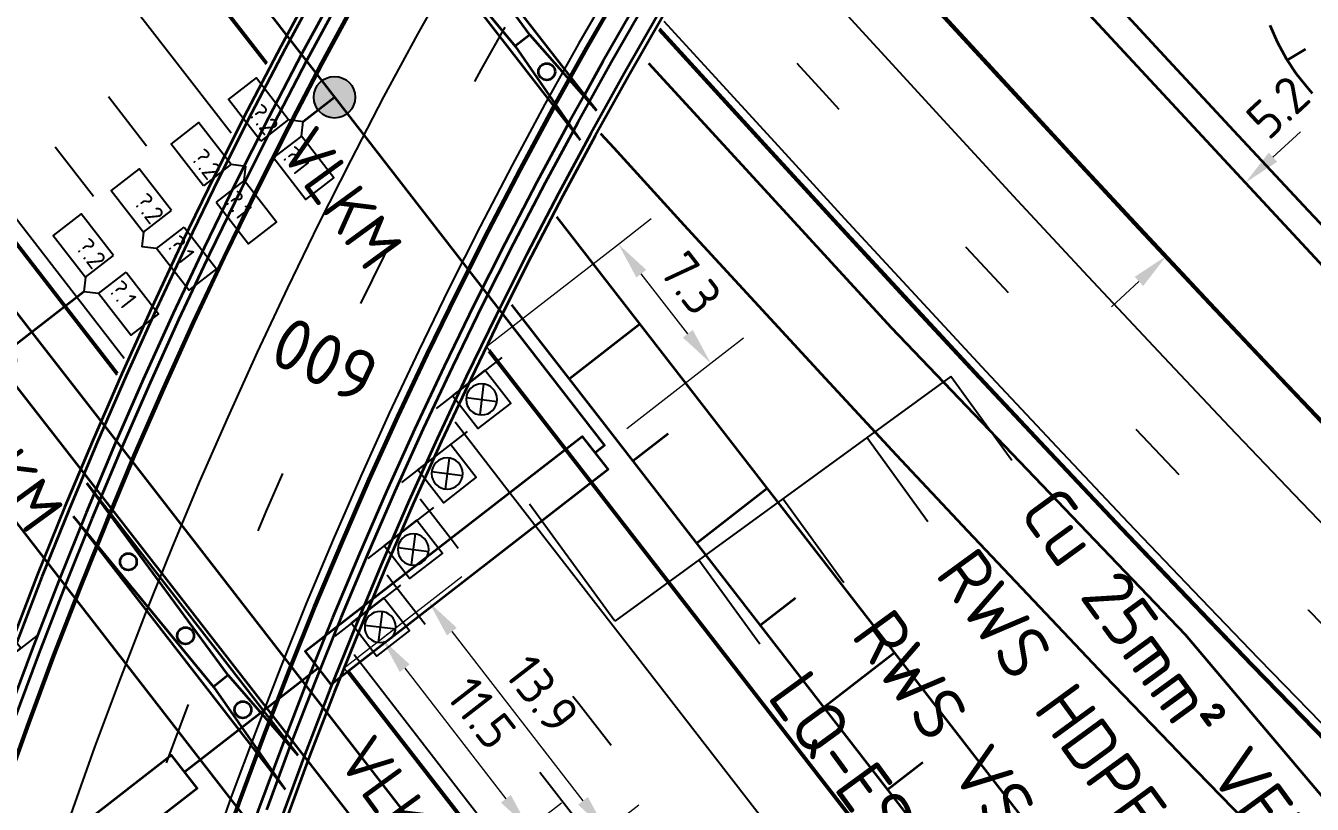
# Model space of a CAD drawing. Header units: metres. Extents: x 134219 to 139178, y 438661 to 444352.
# Drawn here: x 135252.3 to 135314.2, y 443348 to 443385.5 of the extents above; entities that cross this region are included whole.
import ezdxf
from ezdxf.enums import TextEntityAlignment as Align

# ---------------------------------------------------------------- set-up
doc = ezdxf.new("R2010")
doc.units = ezdxf.units.M
doc.linetypes.add('13strp', pattern=[4, 1, -3])
doc.linetypes.add('39strp', pattern=[12, 3, -9])
doc.layers.get('DEFPOINTS').update_dxf_attribs({"color": 193})
for name, color, linetype, lineweight in [('N-WE-KL-DATA-S', 10, 'Continuous', 25), ('N-WE-KL-DATA-T18', 1, 'Continuous', 18), ('N-WE-KL-DATA-T25', 7, 'Continuous', 25), ('N-WE-KL-ET_HULPSTUK_MOF-S', 10, 'Continuous', 25), ('N-WE-KL-ET_LS_HULPSTUK_MOF-T18', 10, 'Continuous', 18), ('N-WE-KL-ET_LS_HULPSTUK_MOF-T25', 7, 'Continuous', 25), ('N-WE-KL-ET_LS_OV_KABEL-G', 10, 'KL-LS-OV-N', 35), ('N-WE-KL-ET_LS_OV_KABEL-M', 7, 'Continuous', 18), ('N-WE-KL-ET_LS_OV_KABEL-T25', 7, 'Continuous', 25), ('N-WE-KL-ET_MANTELBUIS-G', 10, 'Continuous', 35), ('N-WE-KL-MONITORING-T18', 1, 'Continuous', 25), ('N-WE-VW-VS-S', 160, 'Continuous', 25), ('N-WE-VW-VS-T18', 10, 'Continuous', 18), ('N-WE-VW-VS-T25', 7, 'Continuous', 25), ('Utd-geleiderail-nw', 8, 'glm a2ee v014$0$f2m40080', 35), ('Utd-ondergr-nw', 8, '13strp', 35), ('X-XX-AL-AANPIJLING-S', 7, 'Continuous', 25)]:
    doc.layers.add(name, color=color, linetype=linetype, lineweight=lineweight)
doc.layers.add('N-WE-KL-MONITORING-T25', color=2, linetype='Continuous')
doc.layers.add('Utd-weg-nw', color=8, linetype='Continuous')
doc.styles.add('alm a2ee v011$0$Iso-rtw', font='NLCS-ISO.ttf')
doc.styles.add('ISO18', font='NLCS-ISO.ttf')
doc.styles.add('ISO25', font='NLCS-ISO.ttf')
doc.styles.add('NLCS-ISO', font='NLCS-ISO.ttf')
doc.styles.add('NLCS_18', font='NLCS-ISO.ttf', dxfattribs={"height": 1.8})
doc.linetypes.add('glm a2ee v014$0$f2m40080', pattern='A,2,-1,[160,RTW.shx,S=0.5,R=0,X=0,Y=0],-1', length=4)
doc.linetypes.add('KL-LS-OV-N', pattern='A,4,-1,[103,NLCS.SHX,S=0.75,R=0,X=0,Y=0],-1,4,-1.5,["0V",Standard,S=1,R=0,X=0,Y=-0.5],-3', length=14.5)
doc.dimstyles.new('NLCS_t18_pijl_Dimension_l3_h1', dxfattribs={"dimtxt": 1.8, "dimasz": 1.8, "dimexe": 2, "dimexo": 2, "dimgap": 0.7, "dimtad": 1, "dimdec": 1, "dimzin": 0, "dimdsep": 46, "dimtxsty": 'NLCS_18', "dimcen": 2.5, "dimdle": 2, "dimclrd": 256, "dimclre": 256, "dimclrt": 256, "dimadec": 1, "dimazin": 0, "dimtfac": 1, "dimtdec": 1, "dimtofl": 0, "dimtmove": 1, "dimatfit": 0, "dimfxl": 0, "dimtolj": 1, "dimtzin": 0, "dimlwd": 18, "dimlwe": 18, "dimarcsym": 0})

# ---------------------------------------------------------------- blocks, each defined once
blk = doc.blocks.new('SVW-TDI_HULP_DETECTIELUS-SO')
blk.add_line((0.5, 0.5), (0, 0))
at = {"color": 0, "linetype": 'ByBlock'}
blk.add_lwpolyline([(0.5, 2.192), (3.038, 2.192), (3.038, 0.5), (0.5, 0.5)], close=True, dxfattribs=at)
at = {"layer": 'N-WE-VW-VS-T18', "linetype": 'ByBlock', "style": 'NLCS-ISO', "flags": 1}
for tag, p in [('OMSCHRIJVING_LEGENDA', (7.741, -6.192)), ('NABIJ_PORTAAL', (7.741, -9.976)), ('LOCATIE', (7.741, -13.761)), ('RIJSTROKEN', (7.741, -17.545)), ('OVERIGE_OPMERKING(EN)_1', (7.741, -21.33)), ('OVERIGE_OPMERKING(EN)_2', (7.741, -25.114))]:
    blk.add_attdef(tag, p, '', height=1.8, dxfattribs=at)
at = {"layer": 'N-WE-VW-VS-T25', "linetype": 'ByBlock', "style": 'NLCS-ISO'}
blk.add_attdef('LUSNUMMER', text='', height=1.8, dxfattribs=at).set_placement((2.264, 1.346), align=Align.MIDDLE)
blk = doc.blocks.new('SKL-DATA_SIGNAALGEVER_DYNAMISCH-SO')
blk.add_line((0, 2), (0, -2))
blk.add_lwpolyline([(0, -1), (0, 1), (-2, 1), (-2, -1)], close=True)
for points in [[(-0.47, -0.53), (-1.53, 0.53)], [(-0.47, 0.53), (-1.53, -0.53)]]:
    blk.add_lwpolyline(points)
blk.add_circle((-1, 0), 0.75)
at = {"layer": 'N-WE-KL-DATA-T18', "linetype": 'ByBlock', "style": 'NLCS-ISO', "flags": 1}
for tag, p in [('LEVERANCIER', (0, -6.431)), ('BEHOREND_BIJ_PORTAAL_(CONSTRUCTIENUMMER)', (0, -10.215)), ('LOCATIE', (0, -14)), ('TYPE_SIGNAALGEVER', (0, -17.784)), ('PB-ADRES', (0, -21.569)), ('RIJSTROOK_(1,2,3,ETC.)', (0, -25.353)), ('BPS-CODERING', (0, -29.138)), ('OVERIGE_OPMERKING(EN)_1', (0, -32.922)), ('OVERIGE_OPMERKING(EN)_2', (0, -36.707))]:
    blk.add_attdef(tag, p, '', height=1.8, dxfattribs=at)
at = {"layer": 'N-WE-KL-DATA-T25', "linetype": 'ByBlock', "style": 'NLCS-ISO'}
blk.add_attdef('OMSCHRIJVING_T.B.V._LEGENDA', (0, 4.715), '', height=2.5, dxfattribs=at)
blk = doc.blocks.new('SKL-ET_HULP_VERGROTELUSKOPPELMOF-SO')
at = {"ltscale": 10}
h = blk.add_hatch(color=256, dxfattribs=at)
edge = h.paths.add_edge_path()
edge.add_arc((0, 0), 1, 0, 360)
blk.add_circle((0, 0), 1)
at = {"layer": 'N-WE-KL-ET_LS_HULPSTUK_MOF-T18', "style": 'NLCS-ISO', "flags": 1}
for tag, p in [('OMSCHRIJVING_LEGENDA', (0, -8.431)), ('CONSTRUCTIENUMMER', (0, -12.215)), ('LOCATIE', (0, -16)), ('AANTAL_LUSPAREN', (0, -19.784)), ('POSITIE_X', (0, -23.569)), ('POSITIE_Y', (0, -27.353)), ('OVERIGE_OPMERKING(EN)_1', (0, -31.138)), ('OVERIGE_OPMERKING(EN)_2', (0, -34.922))]:
    blk.add_attdef(tag, p, '', height=1.8, dxfattribs=at)
at = {"layer": 'N-WE-KL-ET_LS_HULPSTUK_MOF-T25', "style": 'NLCS-ISO'}
blk.add_attdef('SOORT_MOF', (0, 2.715), '', height=2.25, dxfattribs=at)
blk = doc.blocks.new('*D166')
at = {"layer": 'DEFPOINTS', "color": 0, "transparency": 16777216}
for p in [(135311.021, 443377.928), (135311.021, 443377.928), (135307.211, 443374.399)]:
    blk.add_point(p, dxfattribs=at)
at = {"layer": 'N-WE-KL-ET_LS_OV_KABEL-M', "linetype": 'Continuous', "lineweight": 18, "transparency": 16777216}
for p, q in [((135312.341, 443379.151), (135313.662, 443380.374)), ((135305.891, 443373.176), (135304.57, 443371.953))]:
    blk.add_line(p, q, dxfattribs=at)
at = {"layer": 'N-WE-KL-ET_LS_OV_KABEL-M', "lineweight": 18, "transparency": 16777216}
for p, q in [((135311.021, 443377.928), (135309.661, 443379.395)), ((135307.211, 443374.399), (135305.852, 443375.867))]:
    blk.add_line(p, q, dxfattribs=at)
at = {"layer": 'N-WE-KL-ET_LS_OV_KABEL-M', "transparency": 16777216}
for points in [[(135312.137, 443379.371), (135312.545, 443378.931), (135311.021, 443377.928)], [(135305.687, 443373.396), (135306.095, 443372.956), (135307.211, 443374.399)]]:
    blk.add_solid(points, dxfattribs=at)
at = {"layer": 'N-WE-KL-ET_LS_OV_KABEL-M', "transparency": 16777216, "insert": (135312.585, 443381.558), "char_height": 1.8, "attachment_point": 5, "rotation": 42.80922, "style": 'NLCS_18'}
blk.add_mtext('\\A1;5.2', dxfattribs=at)
blk = doc.blocks.new('*D224')
at = {"layer": 'DEFPOINTS', "color": 0, "transparency": 16777216}
for p in [(135280.843, 443374.969), (135280.843, 443374.969), (135285.287, 443369.24)]:
    blk.add_point(p, dxfattribs=at)
at = {"layer": 'N-WE-KL-ET_LS_OV_KABEL-M', "lineweight": 18, "transparency": 16777216}
for p, q in [((135280.843, 443374.969), (135282.424, 443376.195)), ((135285.287, 443369.24), (135286.867, 443370.465))]:
    blk.add_line(p, q, dxfattribs=at)
at = {"layer": 'N-WE-KL-ET_LS_OV_KABEL-M', "linetype": 'Continuous', "lineweight": 18, "transparency": 16777216}
blk.add_line((135284.184, 443370.662), (135281.946, 443373.547), dxfattribs=at)
at = {"layer": 'N-WE-KL-ET_LS_OV_KABEL-M', "transparency": 16777216}
for points in [[(135282.184, 443373.731), (135281.709, 443373.363), (135280.843, 443374.969)], [(135284.421, 443370.846), (135283.947, 443370.478), (135285.287, 443369.24)]]:
    blk.add_solid(points, dxfattribs=at)
at = {"layer": 'N-WE-KL-ET_LS_OV_KABEL-M', "transparency": 16777216, "insert": (135284.33, 443373.085), "char_height": 1.8, "attachment_point": 5, "rotation": 307.79511, "style": 'NLCS_18'}
blk.add_mtext('\\A1;7.3', dxfattribs=at)
blk = doc.blocks.new('*D464')
at = {"layer": 'DEFPOINTS', "color": 0, "transparency": 16777216}
for p in [(135271.726, 443357.756), (135280.242, 443346.774), (135280.242, 443346.774)]:
    blk.add_point(p, dxfattribs=at)
at = {"layer": 'N-WE-KL-ET_LS_OV_KABEL-M', "lineweight": 18, "transparency": 16777216}
for p, q in [((135271.726, 443357.756), (135273.306, 443358.981)), ((135280.242, 443346.774), (135281.823, 443348))]:
    blk.add_line(p, q, dxfattribs=at)
at = {"layer": 'N-WE-KL-ET_LS_OV_KABEL-M', "linetype": 'Continuous', "lineweight": 18, "transparency": 16777216}
blk.add_line((135272.829, 443356.333), (135279.139, 443348.197), dxfattribs=at)
at = {"layer": 'N-WE-KL-ET_LS_OV_KABEL-M', "transparency": 16777216}
for points in [[(135273.066, 443356.517), (135272.592, 443356.149), (135271.726, 443357.756)], [(135279.376, 443348.381), (135278.902, 443348.013), (135280.242, 443346.774)]]:
    blk.add_solid(points, dxfattribs=at)
at = {"layer": 'N-WE-KL-ET_LS_OV_KABEL-M', "transparency": 16777216, "insert": (135277.181, 443353.332), "char_height": 1.8, "attachment_point": 5, "rotation": 307.79511, "style": 'NLCS_18'}
blk.add_mtext('\\A1;13.9', dxfattribs=at)
blk = doc.blocks.new('*D465')
at = {"layer": 'DEFPOINTS', "color": 0, "transparency": 16777216}
for p in [(135269.458, 443355.997), (135276.532, 443346.875), (135276.532, 443346.875)]:
    blk.add_point(p, dxfattribs=at)
at = {"layer": 'N-WE-KL-ET_LS_OV_KABEL-M', "lineweight": 18, "transparency": 16777216}
for p, q in [((135269.458, 443355.997), (135271.038, 443357.223)), ((135276.532, 443346.875), (135278.113, 443348.101))]:
    blk.add_line(p, q, dxfattribs=at)
at = {"layer": 'N-WE-KL-ET_LS_OV_KABEL-M', "linetype": 'Continuous', "lineweight": 18, "transparency": 16777216}
blk.add_line((135270.561, 443354.574), (135275.429, 443348.297), dxfattribs=at)
at = {"layer": 'N-WE-KL-ET_LS_OV_KABEL-M', "transparency": 16777216}
for points in [[(135270.798, 443354.758), (135270.324, 443354.391), (135269.458, 443355.997)], [(135275.666, 443348.481), (135275.192, 443348.114), (135276.532, 443346.875)]]:
    blk.add_solid(points, dxfattribs=at)
at = {"layer": 'N-WE-KL-ET_LS_OV_KABEL-M', "transparency": 16777216, "insert": (135274.259, 443352.416), "char_height": 1.8, "attachment_point": 5, "rotation": 307.79511, "style": 'NLCS_18'}
blk.add_mtext('\\A1;11.5', dxfattribs=at)

msp = doc.modelspace()

# ---------------------------------------------------------------- linework, layer by layer
at = {"layer": 'N-WE-KL-ET_LS_OV_KABEL-G', "flags": 128}
for points in [[(135137.716, 443561.064), (135145.778, 443551.185), (135171.106, 443525.502), (135184.337, 443511.159), (135208.161, 443486.076), (135226.755, 443465.817), (135245.69, 443445.653), (135260.539, 443429.783), (135270.331, 443419.034), (135273.401, 443419.458), (135275.562, 443416.107), (135315.614, 443372.982), (135324.303, 443365.552), (135329.776, 443361.208), (135339.952, 443350.762), (135352.874, 443337.283), (135358.679, 443331.247), (135366.623, 443323.695), (135376.424, 443314.545), (135387.865, 443304.349), (135402.01, 443292.438), (135415.459, 443281.65), (135429.709, 443270.851), (135443.327, 443261.303), (135463.956, 443246.918), (135473.517, 443239.231), (135479.738, 443235.112), (135525.989, 443204.277), (135528.772, 443203.137), (135530.48, 443206.523)], [(135258.96, 443407.366), (135252.276, 443401.255), (135267.182, 443382.033)], [(135265.678, 443380.866), (135267.182, 443382.033), (135280.177, 443365.277), (135279.733, 443364.933)], [(135259.959, 443349.596), (135263.904, 443352.656), (135266.387, 443354.581)]]:
    msp.add_lwpolyline(points, dxfattribs=at)
at = {"layer": 'N-WE-KL-ET_LS_OV_KABEL-G', "elevation": 1.955, "flags": 128}
msp.add_lwpolyline([(135255.119, 443372.678), (135250.871, 443369.383), (135271.466, 443342.951)], dxfattribs=at)
at = {"layer": 'N-WE-KL-ET_LS_OV_KABEL-M'}
for points in [[(135274.5, 443370.05), (135280.843, 443374.969)], [(135274.632, 443369.879), (135274.5, 443370.05)], [(135281.252, 443366.11), (135285.287, 443369.24)], [(135267.645, 443354.591), (135271.726, 443357.756)], [(135267.789, 443354.406), (135267.645, 443354.591)]]:
    msp.add_lwpolyline(points, dxfattribs=at)
at = {"layer": 'N-WE-KL-ET_MANTELBUIS-G', "flags": 128}
for points in [[(135267, 443353.791), (135280.346, 443364.142), (135279.121, 443365.723), (135265.774, 443355.372)], [(135247.756, 443338.865), (135260.572, 443348.805), (135259.346, 443350.386), (135246.53, 443340.446)]]:
    msp.add_lwpolyline(points, close=True, dxfattribs=at)
at = {"layer": 'Utd-geleiderail-nw', "linetype": 'Continuous', "flags": 128}
for points in [[(135217.213, 443406.271), (135222.705, 443399.191), (135223.341, 443398.37), (135229.47, 443390.468), (135235.598, 443382.566), (135241.726, 443374.664), (135247.855, 443366.762), (135252.003, 443361.413), (135253.983, 443358.86), (135260.112, 443350.958), (135266.24, 443343.055), (135272.368, 443335.153), (135278.497, 443327.251), (135284.625, 443319.349), (135290.754, 443311.447), (135296.882, 443303.545), (135303.01, 443295.643), (135309.139, 443287.741), (135315.267, 443279.839), (135321.396, 443271.937), (135327.524, 443264.035), (135333.652, 443256.133), (135339.781, 443248.231)], [(135267.271, 443387.201), (135265.615, 443384.133), (135264.002, 443381.042), (135262.431, 443377.929), (135260.904, 443374.794), (135259.421, 443371.638), (135257.982, 443368.463), (135256.587, 443365.267), (135255.236, 443362.052), (135253.93, 443358.819), (135252.67, 443355.568), (135251.454, 443352.3)], [(135240.497, 443386.365), (135246.626, 443378.463), (135252.754, 443370.561), (135256.902, 443365.213), (135258.883, 443362.659), (135265.011, 443354.757), (135271.139, 443346.855), (135277.268, 443338.953), (135283.396, 443331.051), (135289.525, 443323.149), (135295.653, 443315.247), (135301.781, 443307.345), (135307.91, 443299.443), (135314.038, 443291.541), (135320.167, 443283.638), (135326.295, 443275.736), (135332.423, 443267.834), (135338.552, 443259.932), (135344.68, 443252.03), (135350.808, 443244.128)], [(135282.145, 443386.572), (135280.496, 443383.711), (135278.887, 443380.826), (135277.319, 443377.92), (135275.79, 443374.992), (135274.303, 443372.043), (135272.856, 443369.074), (135271.451, 443366.085), (135270.088, 443363.077), (135268.767, 443360.05), (135267.487, 443357.005), (135266.251, 443353.943), (135265.056, 443350.863), (135263.905, 443347.768)], [(135282.294, 443383.666), (135293.966, 443370.954), (135308.119, 443356.198), (135316.38, 443346.429), (135326.847, 443333.24)]]:
    msp.add_lwpolyline(points, dxfattribs=at)
at = {"layer": 'Utd-ondergr-nw', "linetype": 'Continuous'}
for p, q in [((135270.312, 443393.612), (135279.788, 443381.393)), ((135276.583, 443385.037), (135270.312, 443393.612)), ((135269.501, 443392.21), (135279, 443379.962)), ((135269.501, 443392.21), (135275.871, 443384.485)), ((135276.583, 443385.037), (135275.871, 443384.485)), ((135276.583, 443385.037), (135279.788, 443381.393)), ((135275.871, 443384.485), (135279, 443379.962)), ((135255.272, 443363.481), (135265.424, 443350.391)), ((135262.064, 443354.233), (135255.272, 443363.481)), ((135254.608, 443361.889), (135264.809, 443348.735)), ((135254.608, 443361.889), (135261.353, 443353.682)), ((135262.064, 443354.233), (135261.353, 443353.682)), ((135262.064, 443354.233), (135265.424, 443350.391)), ((135261.353, 443353.682), (135264.809, 443348.735))]:
    msp.add_line(p, q, dxfattribs=at)
at = {"layer": 'Utd-ondergr-nw', "linetype": 'Continuous', "flags": 128}
for points in [[(135146.053, 443531.788), (135147.311, 443530.309), (135153.835, 443522.58), (135160.312, 443514.821), (135166.743, 443507.035), (135173.132, 443499.225), (135176.638, 443494.909), (135179.482, 443491.393), (135185.796, 443483.542), (135192.077, 443475.675), (135198.328, 443467.794), (135204.553, 443459.903), (135210.754, 443452.003), (135216.934, 443444.097), (135223.098, 443436.188), (135229.247, 443428.278), (135235.385, 443420.37), (135240.879, 443413.286), (135241.516, 443412.465), (135247.644, 443404.563), (135253.773, 443396.661), (135259.901, 443388.759), (135263.89, 443383.616)], [(135147.558, 443530.125), (135153.889, 443522.625), (135160.365, 443514.866), (135166.797, 443507.079), (135173.186, 443499.269), (135176.692, 443494.953), (135179.536, 443491.437), (135185.851, 443483.586), (135192.132, 443475.718), (135198.383, 443467.838), (135204.608, 443459.946), (135210.809, 443452.046), (135216.989, 443444.14), (135223.153, 443436.231), (135229.302, 443428.321), (135235.441, 443420.412), (135240.935, 443413.329), (135241.571, 443412.508), (135247.7, 443404.606), (135253.828, 443396.704), (135259.957, 443388.802), (135263.926, 443383.684)], [(135217.543, 443419.187), (135223.676, 443411.285), (135229.169, 443404.204), (135229.805, 443403.383), (135235.934, 443395.481), (135242.062, 443387.579), (135248.19, 443379.677), (135254.319, 443371.775), (135256.715, 443368.685)], [(135217.598, 443419.23), (135223.731, 443411.328), (135229.224, 443404.247), (135229.861, 443403.426), (135235.989, 443395.524), (135242.117, 443387.622), (135248.246, 443379.72), (135254.374, 443371.818), (135256.747, 443368.758)], [(135266.26, 443387.562), (135264.599, 443384.48), (135262.981, 443381.375), (135261.406, 443378.247), (135259.875, 443375.098), (135258.388, 443371.928), (135256.945, 443368.738), (135255.546, 443365.528), (135254.191, 443362.299), (135252.882, 443359.051), (135251.618, 443355.786)], [(135267.51, 443386.877), (135265.858, 443383.812), (135264.249, 443380.725), (135262.684, 443377.615), (135261.161, 443374.484), (135259.682, 443371.332), (135258.247, 443368.16), (135256.856, 443364.968), (135255.509, 443361.757), (135254.208, 443358.528), (135252.951, 443355.281), (135251.74, 443352.017)], [(135266.471, 443387.447), (135264.811, 443384.367), (135263.195, 443381.265), (135261.621, 443378.141), (135260.091, 443374.995), (135258.606, 443371.828), (135257.164, 443368.641), (135255.766, 443365.434), (135254.413, 443362.208), (135253.106, 443358.963), (135251.843, 443355.701)], [(135280.937, 443387.28), (135279.279, 443384.401), (135277.66, 443381.5), (135276.082, 443378.576), (135274.545, 443375.631), (135273.049, 443372.665), (135271.594, 443369.678), (135270.18, 443366.672), (135268.809, 443363.646), (135267.48, 443360.601), (135266.193, 443357.538), (135264.949, 443354.458), (135263.748, 443351.361), (135262.589, 443348.247), (135261.475, 443345.117)], [(135280.998, 443387.244), (135279.339, 443384.367), (135277.721, 443381.466), (135276.144, 443378.544), (135274.607, 443375.599), (135273.111, 443372.634), (135271.657, 443369.648), (135270.244, 443366.643), (135268.873, 443363.618), (135267.544, 443360.574), (135266.258, 443357.512), (135265.014, 443354.432), (135263.813, 443351.336), (135262.655, 443348.223), (135261.541, 443345.094)], [(135366.622, 443325.062), (135362.984, 443328.353), (135359.364, 443331.665), (135355.764, 443334.997), (135352.183, 443338.35), (135348.621, 443341.723), (135345.079, 443345.117), (135341.556, 443348.531), (135338.052, 443351.964), (135334.568, 443355.418), (135331.104, 443358.892), (135327.66, 443362.385), (135327.097, 443362.96), (135324.236, 443365.898), (135323.581, 443366.574), (135320.504, 443369.773), (135317.436, 443372.991), (135314.054, 443376.572), (135310.682, 443380.173), (135307.317, 443383.794), (135303.958, 443387.431)], [(135268.175, 443386.705), (135266.525, 443383.65), (135264.918, 443380.571), (135263.354, 443377.471), (135261.834, 443374.349), (135260.356, 443371.207), (135258.923, 443368.044), (135257.534, 443364.861), (135256.189, 443361.66), (135254.888, 443358.44), (135253.633, 443355.203), (135252.422, 443351.948), (135251.257, 443348.677)], [(135268.236, 443386.672), (135266.587, 443383.617), (135264.981, 443380.539), (135263.417, 443377.44), (135261.897, 443374.319), (135260.42, 443371.177), (135258.987, 443368.015), (135257.598, 443364.834), (135256.253, 443361.633), (135254.953, 443358.414), (135253.698, 443355.178), (135252.488, 443351.924), (135251.323, 443348.654)], [(135281.749, 443386.618), (135280.1, 443383.751), (135279.189, 443382.116), (135278.49, 443380.861), (135276.921, 443377.949), (135275.393, 443375.016), (135273.905, 443372.062), (135272.458, 443369.087), (135271.053, 443366.092), (135269.69, 443363.079), (135268.368, 443360.046), (135267.089, 443356.996), (135265.852, 443353.928), (135264.658, 443350.843), (135263.507, 443347.742), (135262.399, 443344.625), (135261.394, 443341.672), (135261.337, 443341.499), (135260.314, 443338.347), (135259.337, 443335.186), (135258.404, 443332.013), (135257.512, 443328.815)], [(135365.926, 443316.897), (135362.242, 443320.192), (135358.576, 443323.508), (135354.929, 443326.845), (135351.301, 443330.203), (135347.693, 443333.581), (135344.104, 443336.98), (135340.534, 443340.4), (135336.984, 443343.84), (135333.454, 443347.3), (135329.943, 443350.78), (135326.453, 443354.28), (135322.982, 443357.8), (135322.415, 443358.379), (135319.532, 443361.34), (135318.873, 443362.021), (135315.773, 443365.243), (135312.685, 443368.483), (135309.283, 443372.085), (135305.892, 443375.705), (135302.512, 443379.342), (135299.139, 443382.994), (135295.773, 443386.659)], [(135365.973, 443316.949), (135362.288, 443320.244), (135358.623, 443323.56), (135354.976, 443326.897), (135351.349, 443330.254), (135347.741, 443333.632), (135344.152, 443337.031), (135340.583, 443340.45), (135337.033, 443343.89), (135333.503, 443347.35), (135329.993, 443350.829), (135326.503, 443354.329), (135323.032, 443357.849), (135322.465, 443358.428), (135319.582, 443361.388), (135318.923, 443362.07), (135315.823, 443365.291), (135312.736, 443368.531), (135309.334, 443372.133), (135305.943, 443375.753), (135302.563, 443379.39), (135299.191, 443383.042), (135295.825, 443386.706)], [(135282.764, 443386.025), (135281.122, 443383.172), (135279.521, 443380.297), (135277.959, 443377.399), (135276.438, 443374.48), (135274.958, 443371.54), (135273.518, 443368.58), (135272.12, 443365.6), (135270.764, 443362.602), (135269.449, 443359.584), (135268.176, 443356.549), (135266.945, 443353.496), (135265.757, 443350.426), (135264.612, 443347.341)], [(135282.971, 443385.904), (135281.331, 443383.054), (135279.731, 443380.181), (135278.171, 443377.287), (135276.652, 443374.371), (135275.173, 443371.434), (135273.735, 443368.477), (135272.338, 443365.5), (135270.983, 443362.504), (135269.669, 443359.49), (135268.398, 443356.458), (135267.168, 443353.408), (135265.981, 443350.341), (135264.837, 443347.259)], [(135314.896, 443351.022), (135311.978, 443354.018), (135311.31, 443354.708), (135308.174, 443357.967), (135305.054, 443361.242), (135301.619, 443364.878), (135298.199, 443368.53), (135294.794, 443372.193), (135291.401, 443375.868), (135288.017, 443379.551), (135284.642, 443383.242), (135282.806, 443385.257)], [(135314.946, 443351.071), (135312.028, 443354.067), (135311.361, 443354.756), (135308.225, 443358.016), (135305.104, 443361.29), (135301.67, 443364.926), (135298.251, 443368.577), (135294.845, 443372.241), (135291.452, 443375.915), (135288.069, 443379.599), (135284.694, 443383.289), (135282.843, 443385.32)], [(135312.196, 443385.494), (135312.552, 443384.673), (135312.98, 443383.888), (135313.476, 443383.144), (135314.036, 443382.448), (135314.232, 443382.232)], [(135313.901, 443384.351), (135313.029, 443383.814)], [(135315.127, 443343.049), (135311.592, 443346.634), (135311.015, 443347.224), (135308.079, 443350.239), (135307.407, 443350.933), (135304.252, 443354.212), (135301.115, 443357.504), (135297.663, 443361.159), (135294.229, 443364.826), (135290.81, 443368.503), (135287.406, 443372.19), (135284.014, 443375.883), (135280.632, 443379.581), (135279.999, 443380.275)], [(135277.863, 443376.287), (135283.462, 443369.067), (135289.591, 443361.165), (135295.719, 443353.263), (135301.847, 443345.361), (135307.976, 443337.459), (135314.104, 443329.557), (135320.233, 443321.654), (135326.361, 443313.752), (135332.489, 443305.85), (135338.618, 443297.948), (135344.746, 443290.046), (135350.875, 443282.144), (135357.003, 443274.242), (135363.131, 443266.34), (135369.26, 443258.438), (135375.388, 443250.536)], [(135275.703, 443372.056), (135280.064, 443366.432), (135286.193, 443358.53), (135292.321, 443350.628), (135298.45, 443342.726), (135304.578, 443334.823), (135310.706, 443326.921), (135316.835, 443319.019), (135322.963, 443311.117), (135329.092, 443303.215), (135335.22, 443295.313), (135341.348, 443287.411), (135347.477, 443279.509), (135353.605, 443271.607), (135359.734, 443263.705), (135365.862, 443255.803), (135371.99, 443247.901)], [(135281.872, 443371.118), (135278.474, 443368.482)], [(135274.598, 443369.809), (135278.286, 443365.053), (135284.415, 443357.151), (135290.543, 443349.249), (135296.672, 443341.347), (135302.8, 443333.445), (135308.928, 443325.542), (135315.057, 443317.64), (135321.185, 443309.738), (135327.314, 443301.836), (135333.442, 443293.934), (135339.57, 443286.032), (135345.699, 443278.13), (135351.827, 443270.228), (135357.956, 443262.326), (135364.084, 443254.424), (135370.212, 443246.522)], [(135274.632, 443369.879), (135278.342, 443365.096), (135284.47, 443357.194), (135290.599, 443349.292), (135296.727, 443341.39), (135302.855, 443333.487), (135308.984, 443325.585), (135315.112, 443317.683), (135321.241, 443309.781), (135327.369, 443301.879), (135333.497, 443293.977), (135339.626, 443286.075), (135345.754, 443278.173), (135351.883, 443270.271), (135358.011, 443262.369), (135364.139, 443254.467), (135370.268, 443246.565)], [(135283.237, 443365.849), (135281.538, 443364.531)], [(135288, 443363.216), (135284.602, 443360.58)], [(135289.366, 443357.947), (135287.667, 443356.629)], [(135294.129, 443355.313), (135290.731, 443352.678)], [(135267.789, 443354.406), (135272.704, 443348.068), (135278.832, 443340.166), (135284.961, 443332.264), (135291.089, 443324.362), (135297.218, 443316.46), (135303.346, 443308.558), (135309.474, 443300.656), (135315.603, 443292.754), (135321.731, 443284.852), (135327.86, 443276.95), (135333.988, 443269.048), (135340.116, 443261.146), (135346.245, 443253.244), (135352.373, 443245.342)], [(135267.819, 443354.482), (135272.759, 443348.111), (135278.888, 443340.209), (135285.016, 443332.307), (135291.144, 443324.405), (135297.273, 443316.503), (135303.401, 443308.601), (135309.53, 443300.699), (135315.658, 443292.797), (135321.786, 443284.895), (135327.915, 443276.993), (135334.043, 443269.091), (135340.172, 443261.189), (135346.3, 443253.286), (135352.428, 443245.384)], [(135295.494, 443350.045), (135293.795, 443348.727)]]:
    msp.add_lwpolyline(points, dxfattribs=at)
at = {"layer": 'Utd-ondergr-nw', "linetype": 'Continuous'}
for centre in [(135277.393, 443383.258), (135257.262, 443359.692), (135260.019, 443356.136), (135262.777, 443352.58)]:
    msp.add_circle(centre, 0.4, dxfattribs=at)
at = {"layer": 'Utd-weg-nw', "linetype": '39strp', "flags": 128}
for points in [[(135088.443, 443585.67), (135095.108, 443578.563), (135101.959, 443571.16), (135108.761, 443563.712), (135115.512, 443556.219), (135122.214, 443548.681), (135128.865, 443541.098), (135130.384, 443539.352), (135135.465, 443533.473), (135142.013, 443525.81), (135148.512, 443518.112), (135154.964, 443510.381), (135161.374, 443502.622), (135167.743, 443494.836), (135171.238, 443490.533), (135174.075, 443487.027), (135180.372, 443479.196), (135186.639, 443471.348), (135192.877, 443463.483), (135199.091, 443455.605), (135205.282, 443447.717), (135211.455, 443439.821), (135217.613, 443431.919), (135223.758, 443424.015), (135229.894, 443416.109), (135235.387, 443409.027), (135236.024, 443408.206), (135242.153, 443400.304), (135248.281, 443392.402), (135254.409, 443384.5), (135260.434, 443376.732)], [(135085.898, 443583.267), (135092.547, 443576.177), (135099.382, 443568.791), (135106.168, 443561.361), (135112.904, 443553.885), (135119.591, 443546.364), (135126.226, 443538.799), (135127.742, 443537.057), (135132.811, 443531.191), (135139.345, 443523.544), (135145.831, 443515.862), (135152.272, 443508.146), (135158.67, 443500.4), (135165.029, 443492.626), (135168.519, 443488.33), (135171.351, 443484.828), (135177.641, 443477.008), (135183.9, 443469.168), (135190.132, 443461.312), (135196.34, 443453.441), (135202.527, 443445.559), (135208.696, 443437.668), (135214.851, 443429.77), (135220.994, 443421.868), (135227.129, 443413.964), (135232.622, 443406.882), (135233.258, 443406.061), (135239.387, 443398.159), (135245.515, 443390.257), (135251.644, 443382.355), (135257.772, 443374.453), (135258.754, 443373.187)], [(135295.247, 443415.387), (135294.522, 443414.447), (135292.485, 443411.755), (135290.485, 443409.034), (135288.524, 443406.286), (135286.6, 443403.511), (135284.716, 443400.71), (135282.87, 443397.882), (135281.064, 443395.03), (135279.298, 443392.152), (135277.572, 443389.25), (135275.886, 443386.325), (135274.241, 443383.376), (135272.637, 443380.405), (135271.075, 443377.412), (135269.554, 443374.397), (135268.076, 443371.362), (135266.639, 443368.306), (135265.246, 443365.231), (135263.895, 443362.137), (135262.587, 443359.024), (135261.323, 443355.893), (135260.102, 443352.745), (135258.925, 443349.581), (135257.792, 443346.4), (135256.714, 443343.236), (135256.703, 443343.204), (135255.659, 443339.993), (135254.66, 443336.768), (135253.705, 443333.53), (135252.795, 443330.278), (135251.931, 443327.014), (135251.112, 443323.739), (135250.339, 443320.452), (135249.612, 443317.155), (135248.93, 443313.848), (135248.294, 443310.532), (135247.705, 443307.208), (135247.161, 443303.875), (135246.854, 443301.845), (135246.664, 443300.536), (135246.214, 443297.19), (135245.913, 443294.732)], [(135483.752, 443219.701), (135480.706, 443221.78), (135476.572, 443224.596), (135472.955, 443227.058), (135468.305, 443230.223), (135460.051, 443235.855), (135451.82, 443241.51), (135443.626, 443247.204), (135439.545, 443250.072), (135435.479, 443252.956), (135431.68, 443255.676), (135431.271, 443255.97), (135427.896, 443258.414), (135427.392, 443258.78), (135423.374, 443261.725), (135419.373, 443264.693), (135415.39, 443267.683), (135411.423, 443270.697), (135407.473, 443273.733), (135403.541, 443276.791), (135399.627, 443279.872), (135395.73, 443282.975), (135391.851, 443286.1), (135387.99, 443289.248), (135384.147, 443292.417), (135380.322, 443295.608), (135376.515, 443298.822), (135372.727, 443302.056), (135368.957, 443305.313), (135365.207, 443308.591), (135365.075, 443308.706), (135361.474, 443311.89), (135357.761, 443315.211), (135354.067, 443318.552), (135350.392, 443321.915), (135346.736, 443325.299), (135343.1, 443328.704), (135339.483, 443332.129), (135335.886, 443335.575), (135332.308, 443339.041), (135328.75, 443342.528), (135325.213, 443346.035), (135321.695, 443349.562), (135318.198, 443353.11), (135317.626, 443353.694), (135314.721, 443356.677), (135314.056, 443357.363), (135310.933, 443360.609), (135307.825, 443363.871), (135304.402, 443367.495), (135300.993, 443371.135), (135297.596, 443374.789), (135294.211, 443378.456), (135290.834, 443382.132), (135287.464, 443385.817), (135284.838, 443388.697)], [(135271.301, 443362.719), (135272.795, 443360.794), (135278.923, 443352.892), (135285.051, 443344.989), (135291.18, 443337.087), (135297.308, 443329.185), (135303.436, 443321.283), (135309.565, 443313.381), (135315.693, 443305.479), (135321.822, 443297.577), (135327.95, 443289.675), (135334.078, 443281.773), (135340.207, 443273.871), (135346.335, 443265.969), (135352.464, 443258.067), (135358.592, 443250.165), (135364.72, 443242.262), (135370.849, 443234.36), (135376.977, 443226.458), (135383.106, 443218.556), (135389.234, 443210.654), (135395.362, 443202.752), (135401.491, 443194.85), (135407.619, 443186.948), (135413.748, 443179.046), (135419.876, 443171.144), (135426.004, 443163.242), (135432.133, 443155.34), (135438.261, 443147.438), (135439.693, 443145.591)], [(135269.709, 443359.06), (135270.029, 443358.649), (135276.157, 443350.747), (135282.286, 443342.845), (135288.414, 443334.942), (135294.542, 443327.04), (135300.671, 443319.138), (135306.799, 443311.236), (135312.928, 443303.334), (135319.056, 443295.432), (135325.184, 443287.53), (135331.313, 443279.628), (135337.441, 443271.726), (135343.57, 443263.824), (135349.698, 443255.922), (135355.826, 443248.02), (135361.955, 443240.118), (135368.083, 443232.215), (135374.211, 443224.313), (135380.34, 443216.411), (135386.468, 443208.509), (135392.597, 443200.607), (135398.725, 443192.705), (135404.853, 443184.803), (135410.982, 443176.901), (135417.11, 443168.999), (135423.239, 443161.097), (135429.367, 443153.195), (135435.495, 443145.293), (135437.756, 443142.378)]]:
    msp.add_lwpolyline(points, dxfattribs=at)
at = {"layer": 'Utd-weg-nw', "linetype": 'Continuous', "flags": 128}
for points in [[(135214.293, 443442.036), (135220.454, 443434.13), (135226.601, 443426.223), (135232.738, 443418.316), (135238.232, 443411.233), (135238.869, 443410.412), (135244.997, 443402.51), (135251.126, 443394.608), (135257.254, 443386.706), (135262.204, 443380.323)], [(135218.151, 443419.66), (135224.284, 443411.757), (135229.777, 443404.676), (135230.414, 443403.855), (135236.542, 443395.953), (135242.67, 443388.051), (135248.799, 443380.149), (135254.927, 443372.247), (135257.069, 443369.485)], [(135272.841, 443388.051), (135271.173, 443385.06), (135269.546, 443382.046), (135267.961, 443379.01), (135266.419, 443375.952), (135264.919, 443372.873), (135263.462, 443369.773), (135262.048, 443366.654), (135260.677, 443363.515), (135259.351, 443360.357), (135258.068, 443357.182), (135256.83, 443353.988), (135255.636, 443350.778), (135254.487, 443347.552), (135253.393, 443344.342), (135253.382, 443344.31), (135252.323, 443341.053)], [(135316.465, 443359.692), (135313.353, 443362.926), (135310.255, 443366.177), (135306.842, 443369.79), (135303.442, 443373.42), (135300.054, 443377.066), (135296.675, 443380.725), (135293.304, 443384.395), (135289.938, 443388.076)], [(135280.592, 443387.482), (135278.931, 443384.599), (135277.309, 443381.692), (135275.729, 443378.764), (135274.189, 443375.814), (135272.69, 443372.843), (135271.233, 443369.851), (135269.817, 443366.84), (135268.443, 443363.809), (135267.112, 443360.759), (135265.823, 443357.691), (135264.577, 443354.605), (135263.374, 443351.503), (135262.214, 443348.384), (135261.097, 443345.249)], [(135315.232, 443351.351), (135312.315, 443354.346), (135311.648, 443355.035), (135308.514, 443358.292), (135305.394, 443361.565), (135301.961, 443365.2), (135298.543, 443368.85), (135295.139, 443372.513), (135291.746, 443376.186), (135288.364, 443379.869), (135284.989, 443383.559), (135283.053, 443385.683)], [(135272.987, 443366.42), (135275.639, 443363), (135281.768, 443355.098), (135287.896, 443347.196), (135294.024, 443339.294), (135300.153, 443331.392), (135306.281, 443323.489), (135312.41, 443315.587), (135318.538, 443307.685), (135324.666, 443299.783), (135330.795, 443291.881), (135336.923, 443283.979), (135343.052, 443276.077), (135349.18, 443268.175), (135355.308, 443260.273), (135361.437, 443252.371), (135367.565, 443244.469)], [(135268.122, 443355.234), (135273.312, 443348.54), (135279.441, 443340.638), (135285.569, 443332.736), (135291.698, 443324.834), (135297.826, 443316.932), (135303.954, 443309.03), (135310.083, 443301.128), (135316.211, 443293.226), (135322.34, 443285.324), (135328.468, 443277.422), (135334.596, 443269.52), (135340.725, 443261.618), (135346.853, 443253.715), (135352.982, 443245.813)]]:
    msp.add_lwpolyline(points, dxfattribs=at)
at = {"layer": 'X-XX-AL-AANPIJLING-S'}
for p, q in [((135299.776, 443364.566), (135296.833, 443368.608)), ((135295.735, 443361.622), (135292.791, 443365.664)), ((135280.666, 443356.833), (135276.56, 443362.471)), ((135291.693, 443358.679), (135288.749, 443362.72)), ((135287.651, 443355.735), (135284.708, 443359.777))]:
    msp.add_line(p, q, dxfattribs=at)
msp.add_lwpolyline([(135296.833, 443368.608), (135280.666, 443356.833)], dxfattribs=at)

# ---------------------------------------------------------------- block references
at = {"layer": 'N-WE-KL-DATA-S', "xscale": -1, "rotation": 307.7951051026469}
for p in [(135273.649, 443368.293), (135271.988, 443364.726), (135270.36, 443361.076), (135268.771, 443357.348)]:
    msp.add_blockref('SKL-DATA_SIGNAALGEVER_DYNAMISCH-SO', p, dxfattribs=at)
at = {"layer": 'N-WE-KL-DATA-S', "rotation": 307.7951051019322}
msp.add_blockref('SKL-DATA_SIGNAALGEVER_DYNAMISCH-SO', (135251.297, 443354.919), dxfattribs=at)
at = {"layer": 'N-WE-KL-ET_HULPSTUK_MOF-S'}
ref = msp.add_blockref('SKL-ET_HULP_VERGROTELUSKOPPELMOF-SO', (135267.182, 443382.033), dxfattribs=at)
ref.add_attrib('SOORT_MOF', 'VLKM', (135264.431, 443379.491, -1.504), dxfattribs={"layer": 'N-WE-KL-MONITORING-T25', "height": 2.25, "rotation": 306.066, "style": 'ISO25'})
ref = msp.add_blockref('SKL-ET_HULP_VERGROTELUSKOPPELMOF-SO', (135250.871, 443369.383), dxfattribs=at)
ref.add_attrib('SOORT_MOF', 'VLKM', (135248.12, 443366.841, -1.504), dxfattribs={"layer": 'N-WE-KL-MONITORING-T25', "height": 2.25, "rotation": 306.066, "style": 'ISO25'})
ref = msp.add_blockref('SKL-ET_HULP_VERGROTELUSKOPPELMOF-SO', (135270.145, 443341.922, 1.606), dxfattribs=at)
ref.add_attrib('SOORT_MOF', 'VLKM', (135267.226, 443350.219, 0.102), dxfattribs={"layer": 'N-WE-KL-MONITORING-T25', "height": 2.25, "rotation": 306.066, "style": 'ISO25'})
at = {"layer": 'N-WE-VW-VS-S'}
ref = msp.add_blockref('SVW-TDI_HULP_DETECTIELUS-SO', (135265.678, 443380.866), dxfattribs=dict(at, rotation=127.7940899773518))
ref.add_attrib('LUSNUMMER', '?.2', dxfattribs={"layer": 'N-WE-KL-MONITORING-T18', "height": 0.9, "rotation": 307.79409, "style": 'ISO18'}).set_placement((135263.766, 443380.965), align=Align.MIDDLE_CENTER)
ref = msp.add_blockref('SVW-TDI_HULP_DETECTIELUS-SO', (135262.917, 443378.725), dxfattribs=dict(at, rotation=127.7940899773518))
ref.add_attrib('LUSNUMMER', '?.2', dxfattribs={"layer": 'N-WE-KL-MONITORING-T18', "height": 0.9, "rotation": 307.79409, "style": 'ISO18'}).set_placement((135261.005, 443378.824), align=Align.MIDDLE_CENTER)
ref = msp.add_blockref('SVW-TDI_HULP_DETECTIELUS-SO', (135265.678, 443380.866), dxfattribs=dict(at, xscale=-1, rotation=127.7940899713394))
ref.add_attrib('LUSNUMMER', '?.1', dxfattribs={"layer": 'N-WE-KL-MONITORING-T18', "height": 0.9, "rotation": 307.79409, "style": 'ISO18'}).set_placement((135265.31, 443379), align=Align.MIDDLE_CENTER)
ref = msp.add_blockref('SVW-TDI_HULP_DETECTIELUS-SO', (135257.91, 443374.842), dxfattribs=dict(at, xscale=-1, rotation=307.7940899920251))
ref.add_attrib('LUSNUMMER', '?.2', dxfattribs={"layer": 'N-WE-KL-MONITORING-T18', "height": 0.9, "rotation": 307.79409, "style": 'ISO18'}).set_placement((135258.25, 443376.688), align=Align.MIDDLE_CENTER)
ref = msp.add_blockref('SVW-TDI_HULP_DETECTIELUS-SO', (135262.917, 443378.725), dxfattribs=dict(at, xscale=-1, rotation=127.7940899713394))
ref.add_attrib('LUSNUMMER', '?.1', dxfattribs={"layer": 'N-WE-KL-MONITORING-T18', "height": 0.9, "rotation": 307.79409, "style": 'ISO18'}).set_placement((135262.55, 443376.858), align=Align.MIDDLE_CENTER)
ref = msp.add_blockref('SVW-TDI_HULP_DETECTIELUS-SO', (135255.119, 443372.678), dxfattribs=dict(at, xscale=-1, rotation=307.7940899920251))
ref.add_attrib('LUSNUMMER', '?.2', dxfattribs={"layer": 'N-WE-KL-MONITORING-T18', "height": 0.9, "rotation": 307.79409, "style": 'ISO18'}).set_placement((135255.459, 443374.524), align=Align.MIDDLE_CENTER)
ref = msp.add_blockref('SVW-TDI_HULP_DETECTIELUS-SO', (135257.91, 443374.842), dxfattribs=dict(at, rotation=307.7940899980375))
ref.add_attrib('LUSNUMMER', '?.1', dxfattribs={"layer": 'N-WE-KL-MONITORING-T18', "height": 0.9, "rotation": 307.79409, "style": 'ISO18'}).set_placement((135259.782, 443374.712), align=Align.MIDDLE_CENTER)
ref = msp.add_blockref('SVW-TDI_HULP_DETECTIELUS-SO', (135255.119, 443372.678), dxfattribs=dict(at, rotation=307.7940899980375))
ref.add_attrib('LUSNUMMER', '?.1', dxfattribs={"layer": 'N-WE-KL-MONITORING-T18', "height": 0.9, "rotation": 307.79409, "style": 'ISO18'}).set_placement((135256.991, 443372.548), align=Align.MIDDLE_CENTER)

# ---------------------------------------------------------------- texts
at = {"layer": 'N-WE-KL-ET_LS_OV_KABEL-T25', "style": 'NLCS-ISO'}
for s, p in [('Cu 25mm² VERTIND', (135301.077, 443362.779)), ('RWS HDPE Ø50 (4v BREAKOUT)', (135297.036, 443359.836)), ('RWS VS CC', (135292.994, 443356.892)), ('LQ-ESEWV 5x4x0,8mm (2x)', (135288.952, 443353.948))]:
    msp.add_text(s, height=2.5, rotation=306.066, dxfattribs=at).set_placement(p, align=Align.MIDDLE_LEFT)
at = {"layer": 'Utd-ondergr-nw', "color": 7, "style": 'alm a2ee v011$0$Iso-rtw'}
msp.add_text('600', height=2.5, rotation=154.54166, dxfattribs=at).set_placement((135269.492, 443369.452))

# ---------------------------------------------------------------- dimensions: what is measured, and where the dimension line sits
at = {"layer": 'N-WE-KL-ET_LS_OV_KABEL-M'}
for base, p1, p2, angle, picture, middle in [((135311.021, 443377.928), (135307.211, 443374.399), (135311.021, 443377.928), 42.80922, '*D166', (135313.672, 443380.384)), ((135280.242, 443346.774), (135271.726, 443357.756), (135280.242, 443346.774), 307.79511, '*D464', (135275.917, 443352.352))]:
    dim = msp.add_linear_dim(base=base, p1=p1, p2=p2, angle=angle, dimstyle='NLCS_t18_pijl_Dimension_l3_h1', dxfattribs=at)
    dim.commit()
    dim.dimension.update_dxf_attribs({"geometry": picture, "text_midpoint": middle, "dimtype": 161})
for p1, p2, picture, middle in [((135285.287, 443369.24), (135280.843, 443374.969), '*D224', (135284.33, 443373.085)), ((135269.458, 443355.997), (135276.532, 443346.875), '*D465', (135274.259, 443352.416))]:
    dim = msp.add_aligned_dim(p1=p1, p2=p2, distance=0, dimstyle='NLCS_t18_pijl_Dimension_l3_h1', dxfattribs=at)
    dim.commit()
    dim.dimension.update_dxf_attribs({"geometry": picture, "text_midpoint": middle})

doc.saveas('drawing.dxf')
